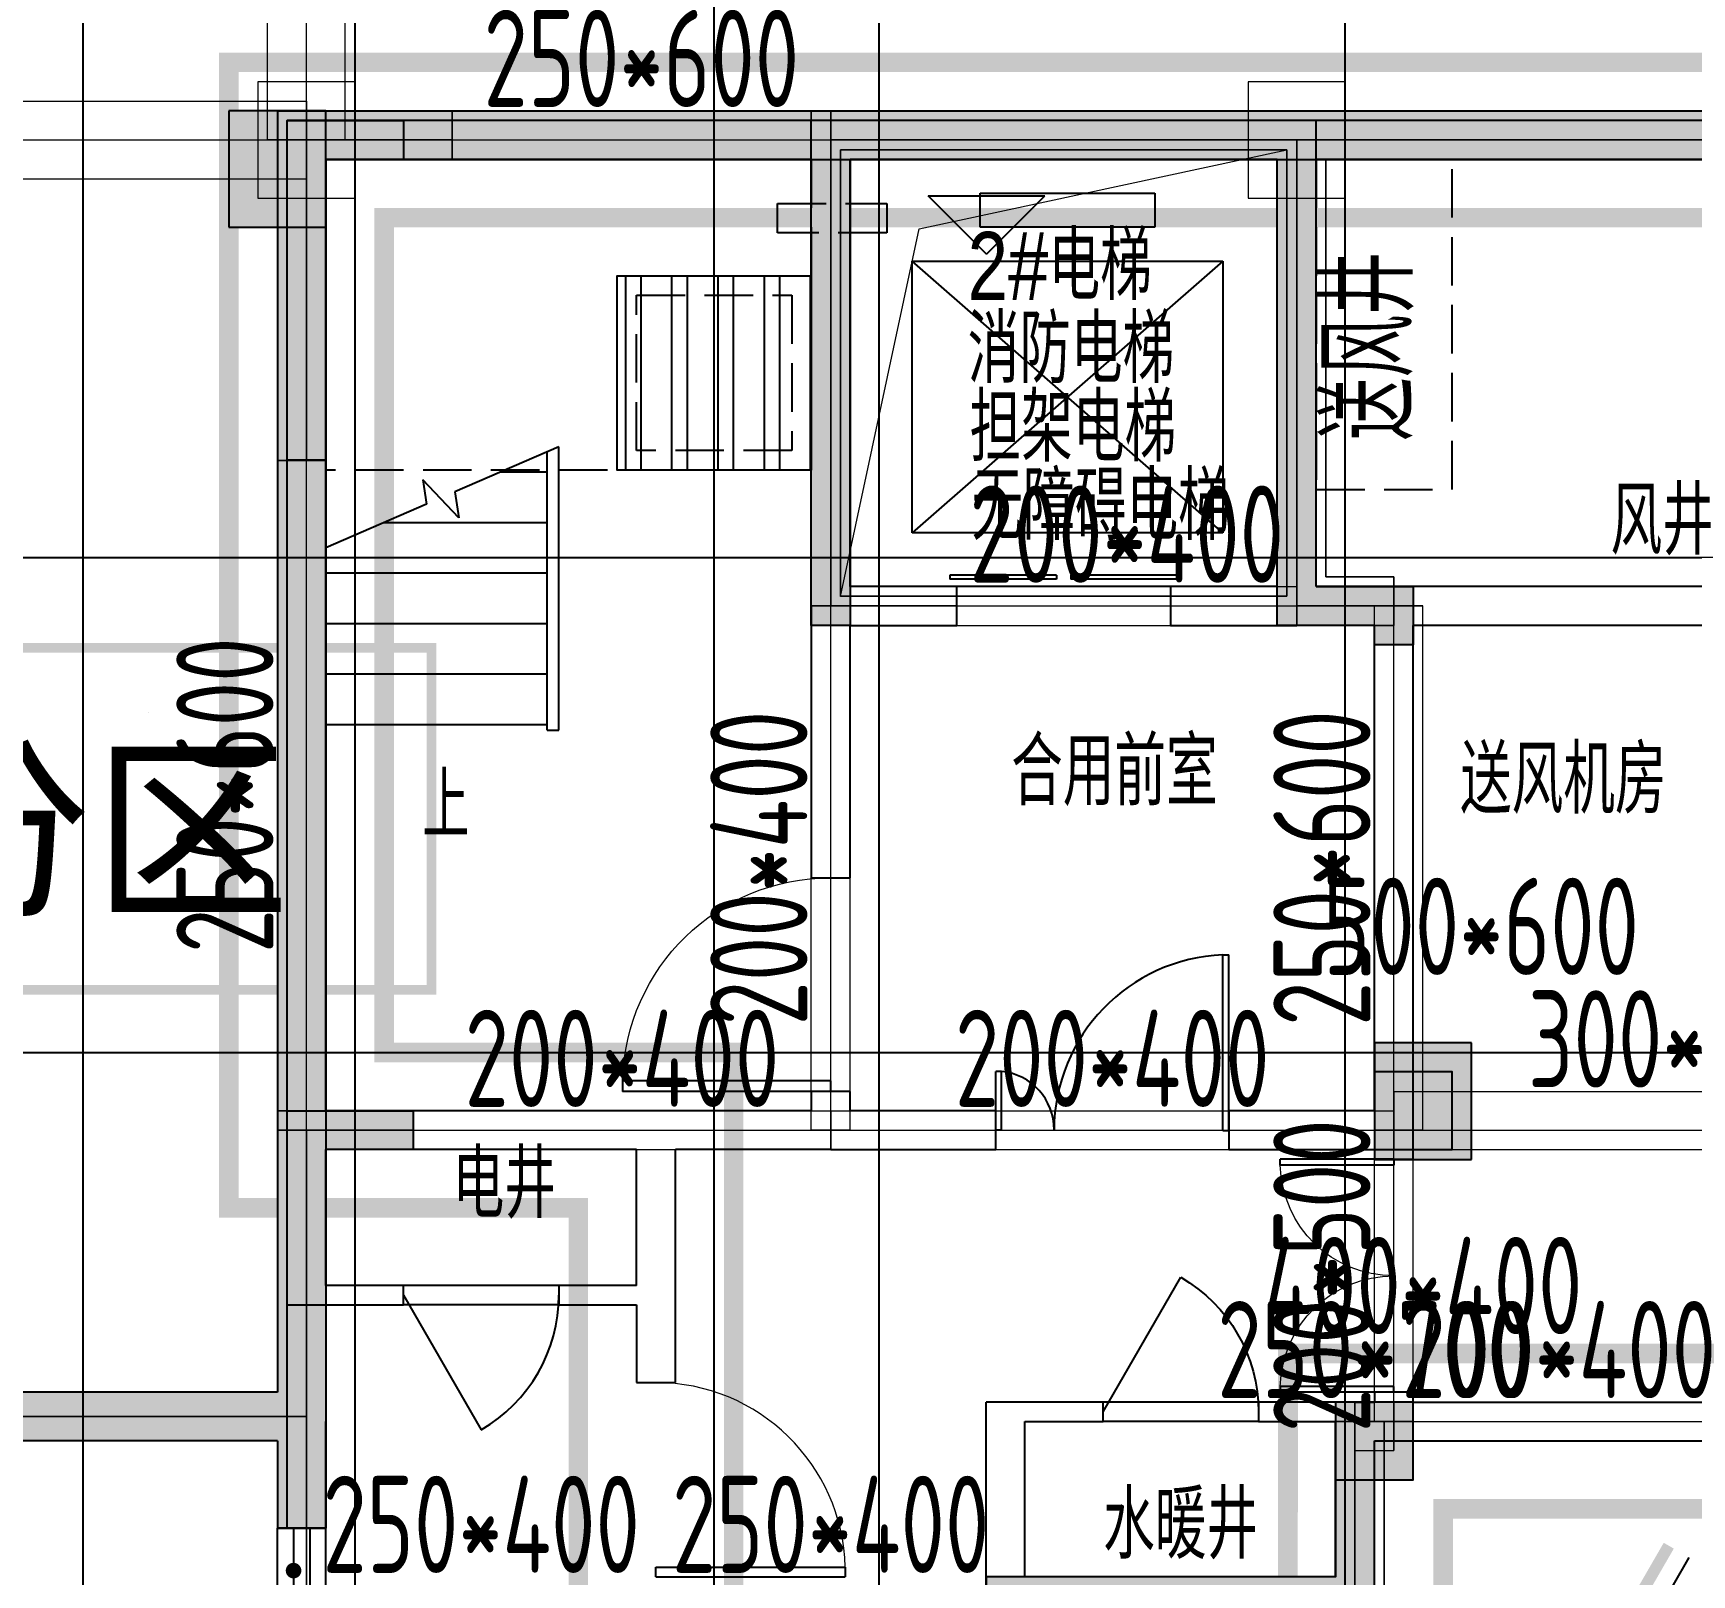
# Model space of a CAD drawing. Extents: x 369444 to 684549, y -549309 to 575337.
# Drawn here: x 571067 to 579609, y 460017 to 467957 of the extents above; entities that cross this region are included whole.
import ezdxf

# ---------------------------------------------------------------- set-up
doc = ezdxf.new("R2010")
doc.units = 0
doc.header["$LTSCALE"] = 1000
doc.header["$MEASUREMENT"] = 0
doc.linetypes.add('__DASH', pattern=[0.35, 0.25, -0.1])
doc.linetypes.add('DASH', pattern=[0.35, 0.25, -0.1])
for name, color, linetype, lineweight, true_color in [('-1-0-1', 7, 'Continuous', 0, 0xc0c0c0), ('-1-1-2', 7, 'Continuous', 0, 0xc0c0c0), ('-2-0-1', 1, 'Continuous', 0, 0xff0000), ('-2-1-2', 9, 'Continuous', 0, 0x808080), ('1-6-1', 7, 'Continuous', 0, 0x55ff55), ('1-6-2', 7, 'Continuous', 0, 0x55ff55), ('11-6-1', 2, 'Continuous', 0, 0xffff00), ('11-6-2', 2, 'Continuous', 0, 0xffff00), ('11-6-5', 2, 'Continuous', 0, 0xffff00), ('12-6-1', 4, 'Continuous', 0, 0x00ffff), ('12-6-2', 4, 'Continuous', 0, 0x00ffff), ('12-6-5', 4, 'Continuous', 0, 0x00ffff), ('22-0-1', 7, 'Continuous', 0, 0x969696), ('22-0-2', 7, 'Continuous', 0, 0x969696)]:
    doc.layers.add(name, color=color, linetype=linetype, lineweight=lineweight, true_color=true_color)
for name, color, linetype in [('A-WALL-HATCH', 8, 'Continuous'), ('COLUMN', 9, 'Continuous'), ('DIM_ELEV', 3, 'Continuous'), ('DIM_IDEN', 3, 'Continuous'), ('DIM_LEAD', 3, 'Continuous'), ('DIM_SYMB', 3, 'Continuous'), ('DOTE', 1, 'Continuous'), ('EVTR', 2, 'Continuous'), ('K-1看线', 123, 'Continuous'), ('PUB_HATCH', 8, 'Continuous'), ('S-索引', 123, 'Continuous'), ('STAIR', 2, 'Continuous'), ('SURFACE', 6, 'Continuous'), ('WALL', 9, 'Continuous'), ('WINDOW', 4, 'Continuous'), ('房间名称', 72, 'Continuous'), ('洞口上空图层', 211, 'Continuous'), ('砼墙', 151, 'Continuous'), ('防火分区线', 7, 'Continuous'), ('集水坑图层', 125, 'Continuous')]:
    doc.layers.add(name, color=color, linetype=linetype)
doc.styles.add('-黑体', font='simhei.ttf')
doc.styles.add('_TCH_DIM', font='SIMPLEX', dxfattribs={"bigfont": 'GBCBIG'})
doc.styles.add('HNSJY', font='hnsjy-07.shx', dxfattribs={"width": 0.8, "bigfont": 'hnsjy-hz.shx'})
doc.styles.add('yjkcad', font='yjkeng.shx', dxfattribs={"width": 0.7, "height": 250, "bigfont": 'yjkchn.shx'})

# ---------------------------------------------------------------- blocks, each defined once
blk = doc.blocks.new('A$C6AC34DE4')
at = {"layer": '集水坑图层', "linetype": '__DASH'}
for points in [[(0, -1600), (2500, -1600), (2500, 0), (0, 0)], [(100, -1500), (900, -1500), (900, -700), (100, -700)]]:
    blk.add_lwpolyline(points, close=True, dxfattribs=at)
at = {"layer": '集水坑图层'}
blk.add_lwpolyline([(0, -1600), (1000, -1600), (1000, -600), (0, -600)], close=True, dxfattribs=at)
blk = doc.blocks.new('$DorLib2D$00000225')
at = {"color": 0}
for p, q in [((0.475, -0.0014), (0.475, 0.7521)), ((0.475, 0.7521), (0.5, 0.7521)), ((0.5, -0.0014), (0.5, 0.7521)), ((-0.5, 0), (-0.5, 0.252)), ((-0.475, 0.252), (-0.5, 0.252)), ((-0.475, 0), (-0.475, 0.252)), ((-0.475, 0), (-0.5, 0)), ((0.475, -0.0014), (0.5, -0.0014))]:
    blk.add_line(p, q, dxfattribs=at)
for centre, radius, start, end in [((0.5046, -0.0019), 0.7546, 92.24927, 179.72377), ((-0.5008, 0.0026), 0.2508, 359.78987, 84.09744)]:
    blk.add_arc(centre, radius, start, end, dxfattribs=at)
blk = doc.blocks.new('$DORLIB2D$00000127')
at = {"color": 0}
for points in [[(-0.5333, 0.7949), (-0.5333, 0.6904)], [(-0.0333, 0.7949), (-0.5333, 0.7949)], [(-0.0333, 0.7949), (-0.0333, 0.6904)], [(0.5333, 0.7949), (0.0333, 0.7949)], [(0.0333, 0.7949), (0.0333, 0.6904)], [(0.5333, 0.7949), (0.5333, 0.6904)], [(-0.0333, 0.6904), (-0.5333, 0.6904)], [(0.5333, 0.6904), (0.0333, 0.6904)], [(0.5, 0.5), (-0.5, 0.5)]]:
    blk.add_lwpolyline(points, dxfattribs=at)
blk = doc.blocks.new('$DorLib2D$00000001')
for p, q in [((0.45, 0.975), (0.5, 0.975)), ((0.45, 0), (0.45, 0.975)), ((0.5, 0), (0.5, 0.975)), ((0.5, 0), (0.45, 0))]:
    blk.add_line(p, q)
at = {"lineweight": 13}
blk.add_arc((0.475, 0), 0.975, 91.46928, 180, dxfattribs=at)
blk = doc.blocks.new('$DORLIB2D$00000228')
at = {"color": 0, "lineweight": -2}
blk.add_line((0.5, 0), (0, 0.866), dxfattribs=at)
blk.add_arc((0.5, 0), 1, 120, 180, dxfattribs=at)
blk = doc.blocks.new('$DorLib2D$00000002')
for p, q in [((-0.5, 0), (-0.5, 0.4875)), ((-0.475, 0.4875), (-0.5, 0.4875)), ((-0.475, 0), (-0.475, 0.4875)), ((0.475, 0), (0.475, 0.4875)), ((0.475, 0.4875), (0.5, 0.4875)), ((0.5, 0), (0.5, 0.4875)), ((-0.5, 0), (-0.475, 0)), ((0.5, 0), (0.475, 0))]:
    blk.add_line(p, q)
at = {"lineweight": 13}
for centre, start, end in [((-0.4875, 0), 0, 88.53072), ((0.4875, 0), 91.46928, 180)]:
    blk.add_arc(centre, 0.4875, start, end, dxfattribs=at)
blk = doc.blocks.new('$TCHSYS$WIN2D')
for p, q in [((-0.5, 0.5), (0.5, 0.5)), ((-0.5, 0.5), (-0.5, -0.5)), ((0.5, 0.5), (0.5, -0.5)), ((0.5, 0.167), (-0.5, 0.167)), ((0.5, -0.167), (-0.5, -0.167)), ((-0.5, -0.5), (0.5, -0.5))]:
    blk.add_line(p, q)
blk = doc.blocks.new('$DorLib2D$00000191')
at = {"layer": 'WINDOW', "color": 0}
blk.add_line((-0.5, 0.15), (0.366, 0.65), dxfattribs=at)
at = {"layer": 'WINDOW', "color": 0, "const_width": 0.05}
blk.add_lwpolyline([(-0.55, 0.2366), (0.316, 0.7366)], dxfattribs=at)

msp = doc.modelspace()

# ---------------------------------------------------------------- hatches: boundary and pattern name
at = {"layer": 'A-WALL-HATCH'}
for points in [[(572074.6, 466957), (572574.6, 466957), (572574.6, 467557), (572074.6, 467557)], [(577974.7, 462156.5), (578474.7, 462156.5), (578474.7, 462756.5), (577974.7, 462756.5)], [(577774.7, 460506.5), (578174.7, 460506.5), (578174.7, 460906.5), (577774.7, 460906.5)]]:
    msp.add_hatch(color=256, dxfattribs=at).paths.add_polyline_path(points)
at = {"layer": 'PUB_HATCH'}
for points in [[(572324.6, 467557), (572574.6, 467307), (580724.6, 467307), (580824.6, 467427), (580724.6, 467557)], [(572574.6, 467307), (572324.6, 467557), (572324.6, 460957), (572407.9, 460823.6), (572574.6, 460807)], [(566624.6, 460957), (566624.6, 460707), (572324.6, 460707), (572407.9, 460823.6), (572324.6, 460957)], [(572324.6, 460707), (572324.6, 460257.1), (572574.6, 460257.1), (572574.6, 460807), (572407.9, 460823.6)]]:
    msp.add_hatch(color=256, dxfattribs=at).paths.add_polyline_path(points)
at = {"layer": 'SURFACE'}
h = msp.add_hatch(color=8, dxfattribs=at)
h.dxf.hatch_style = 1
h.paths.add_polyline_path([(572974.5, 467507), (572974.5, 467307), (572574.5, 467307), (572574.5, 465757), (572374.5, 465757), (572374.5, 467507)])
h = msp.add_hatch(color=8, dxfattribs=at)
h.dxf.hatch_style = 1
h.paths.add_polyline_path([(577674.5, 465107), (578174.5, 465107), (578174.5, 464907), (578174.5, 464807), (577974.5, 464807), (577974.5, 464907), (577474.5, 464907), (577474.5, 467307), (575274.5, 467307), (575274.5, 464907), (575074.5, 464907), (575074.5, 467507), (577674.5, 467507)])
h = msp.add_hatch(color=8, dxfattribs=at)
h.dxf.hatch_style = 1
h.paths.add_polyline_path([(578374.5, 462207), (578374.5, 462607), (577974.5, 462607), (577974.5, 462207)])
h = msp.add_hatch(color=8, dxfattribs=at)
h.dxf.hatch_style = 1
h.paths.add_polyline_path([(572574.5, 462207), (573024.5, 462207), (573024.5, 462407), (572374.5, 462407), (572374.5, 460257.1), (572574.5, 460257.1)])
h = msp.add_hatch(color=8, dxfattribs=at)
h.dxf.hatch_style = 1
h.paths.add_polyline_path([(575974.5, 460007), (575974.5, 459807), (577974.5, 459807), (577974.5, 460507), (578174.5, 460507), (578174.5, 460907), (577774.5, 460907), (577774.5, 460507), (577774.5, 460007)])
at = {"layer": '集水坑图层'}
h = msp.add_hatch(dxfattribs=at)
h.set_pattern_fill('ANSI32', color=256, scale=50, angle=45, style=0)
h.set_pattern_definition([(270, (255269.07, 357154.42), (-238.125, -6e-14), []), (270, (255348.44, 357075.04), (-238.125, -6e-14), [])])
h.paths.add_polyline_path([(575074.5, 465707), (575074.5, 466207), (575074.5, 466707), (574074.5, 466707), (574074.5, 465707)])

# ---------------------------------------------------------------- linework, layer by layer
at = {"layer": '-1-0-1', "color": 0}
for p in [(572474.3, 467406.9, -3600), (573224.3, 467406.9, -3600), (575174.3, 467406.9, -3600), (577574.3, 467406.9, -3600), (572474.3, 465756.9, -3600), (575174.3, 465006.9, -3600), (575824.3, 465006.9, -3600), (577574.3, 465006.9, -3600), (578074.3, 465006.9, -3600), (572474.3, 462306.9, -3600), (573024.3, 462306.9, -3600), (575174.3, 462306.9, -3600), (578074.3, 462306.9, -3600), (572474.3, 460832.2, -3600), (577874.3, 460806.9, -3600), (578074.3, 460806.9, -3600), (572474.3, 460306.9, -3600)]:
    msp.add_point(p, dxfattribs=at)
at = {"layer": '-1-1-2', "color": 0}
for p, q in [((572474.3, 467406.9, -3600), (572474.3, 467406.9)), ((573224.3, 467406.9, -3600), (573224.3, 467406.9)), ((575174.3, 467406.9, -3600), (575174.3, 467406.9)), ((577574.3, 467406.9, -3600), (577574.3, 467406.9)), ((572474.3, 465756.9, -3600), (572474.3, 465756.9)), ((575174.3, 465006.9, -3600), (575174.3, 465006.9)), ((575824.3, 465006.9, -3600), (575824.3, 465006.9)), ((577574.3, 465006.9, -3600), (577574.3, 465006.9)), ((578074.3, 465006.9, -3600), (578074.3, 465006.9)), ((572474.3, 462306.9, -3600), (572474.3, 462306.9)), ((573024.3, 462306.9, -3600), (573024.3, 462306.9)), ((575174.3, 462306.9, -3600), (575174.3, 462306.9)), ((578074.3, 462306.9, -3600), (578074.3, 462306.9)), ((572474.3, 460832.2, -3600), (572474.3, 460832.2)), ((577874.3, 460806.9, -3600), (577874.3, 460806.9)), ((578074.3, 460806.9, -3600), (578074.3, 460806.9)), ((572474.3, 460306.9, -3600), (572474.3, 460306.9))]:
    msp.add_line(p, q, dxfattribs=at)
at = {"layer": '-2-0-1', "color": 0}
for p, q in [((572474.3, 467406.9, -3600), (572474.3, 470507.1, -3600)), ((563699.3, 467406.9, -3600), (572474.3, 467406.9, -3600)), ((572474.3, 465756.9, -3600), (572474.3, 467406.9, -3600)), ((572474.3, 467406.9, -3600), (573224.3, 467406.9, -3600)), ((573224.3, 467406.9, -3600), (575174.3, 467406.9, -3600)), ((575174.3, 465006.9, -3600), (575174.3, 467406.9, -3600)), ((575174.3, 467406.9, -3600), (577574.3, 467406.9, -3600)), ((577574.3, 467406.9, -3600), (581074.3, 467406.9, -3600)), ((577574.3, 465006.9, -3600), (577574.3, 467406.9, -3600)), ((572474.3, 462306.9, -3600), (572474.3, 465756.9, -3600)), ((575174.3, 465006.9, -3600), (575824.3, 465006.9, -3600)), ((575174.3, 462306.9, -3600), (575174.3, 465006.9, -3600)), ((575824.3, 465006.9, -3600), (577574.3, 465006.9, -3600)), ((577574.3, 465006.9, -3600), (578074.3, 465006.9, -3600)), ((578074.3, 462306.9, -3600), (578074.3, 465006.9, -3600)), ((572474.3, 460832.2, -3600), (572474.3, 462306.9, -3600)), ((572474.3, 462306.9, -3600), (573024.3, 462306.9, -3600)), ((573024.3, 462306.9, -3600), (575174.3, 462306.9, -3600)), ((575174.3, 462306.9, -3600), (578074.3, 462306.9, -3600)), ((578074.3, 460806.9, -3600), (578074.3, 462306.9, -3600)), ((578074.3, 462306.9, -3600), (581074.3, 462306.9, -3600)), ((566274.3, 460832.2, -3600), (572474.3, 460832.2, -3600)), ((572474.3, 460306.9, -3600), (572474.3, 460832.2, -3600)), ((577874.3, 460806.9, -3600), (578074.3, 460806.9, -3600)), ((577874.3, 459906.9, -3600), (577874.3, 460806.9, -3600)), ((578074.3, 460806.9, -3600), (579774.2, 460806.9, -3600)), ((572474.3, 459906.9, -3600), (572474.3, 460306.9, -3600))]:
    msp.add_line(p, q, dxfattribs=at)
at = {"layer": '-2-1-2', "color": 0}
for p, q in [((572474.3, 467406.9), (572474.3, 470507.1)), ((563699.3, 467406.9), (572474.3, 467406.9)), ((572474.3, 465756.9), (572474.3, 467406.9)), ((572474.3, 467406.9), (573224.3, 467406.9)), ((573224.3, 467406.9), (575174.3, 467406.9)), ((575174.3, 465006.9), (575174.3, 467406.9)), ((575174.3, 467406.9), (577574.3, 467406.9)), ((577574.3, 467406.9), (581074.3, 467406.9)), ((577574.3, 465006.9), (577574.3, 467406.9)), ((572474.3, 462306.9), (572474.3, 465756.9)), ((575174.3, 465006.9), (575824.3, 465006.9)), ((575174.3, 462306.9), (575174.3, 465006.9)), ((575824.3, 465006.9), (577574.3, 465006.9)), ((577574.3, 465006.9), (578074.3, 465006.9)), ((578074.3, 462306.9), (578074.3, 465006.9)), ((572474.3, 460832.2), (572474.3, 462306.9)), ((572474.3, 462306.9), (573024.3, 462306.9)), ((573024.3, 462306.9), (575174.3, 462306.9)), ((575174.3, 462306.9), (578074.3, 462306.9)), ((578074.3, 460806.9), (578074.3, 462306.9)), ((578074.3, 462306.9), (581074.3, 462306.9)), ((566274.3, 460832.2), (572474.3, 460832.2)), ((572474.3, 460306.9), (572474.3, 460832.2)), ((577874.3, 460806.9), (578074.3, 460806.9)), ((577874.3, 459906.9), (577874.3, 460806.9)), ((578074.3, 460806.9), (579774.2, 460806.9)), ((572474.3, 459906.9), (572474.3, 460306.9))]:
    msp.add_line(p, q, dxfattribs=at)
at = {"layer": '1-6-1', "color": 0}
for p, q in [((572324.3, 467556.9, -3600), (572324.3, 465756.9, -3600)), ((572324.3, 467556.9), (572324.3, 467556.9, -3600)), ((572324.3, 465756.9), (572324.3, 467556.9)), ((572324.3, 467556.9, -3600), (572324.3, 467556.9)), ((573224.3, 467556.9, -3600), (572324.3, 467556.9, -3600)), ((572324.3, 467556.9), (573224.3, 467556.9)), ((573224.3, 467556.9), (573224.3, 467556.9, -3600)), ((573224.3, 467556.9, -3600), (573224.3, 467556.9)), ((573224.3, 467306.9, -3600), (573224.3, 467556.9, -3600)), ((573224.3, 467556.9), (573224.3, 467306.9)), ((575074.3, 467556.9, -3600), (575074.3, 464906.9, -3600)), ((575074.3, 467556.9), (575074.3, 467556.9, -3600)), ((575074.3, 464906.9), (575074.3, 467556.9)), ((575074.3, 467556.9, -3600), (575074.3, 467556.9)), ((577574.3, 467556.9, -3600), (575074.3, 467556.9, -3600)), ((575074.3, 467556.9), (577574.3, 467556.9)), ((577574.3, 467556.9, -3600), (577574.3, 467556.9)), ((581224.3, 467556.9, -3600), (577574.3, 467556.9, -3600)), ((577574.3, 467556.9), (581224.3, 467556.9)), ((577574.3, 467556.9), (577574.3, 467556.9, -3600)), ((572574.3, 467306.9), (572574.3, 465756.9)), ((572574.3, 467306.9, -3600), (572574.3, 467306.9)), ((572574.3, 465756.9, -3600), (572574.3, 467306.9, -3600)), ((572574.3, 467306.9), (572574.3, 467306.9, -3600)), ((573224.3, 467306.9), (572574.3, 467306.9)), ((572574.3, 467306.9, -3600), (573224.3, 467306.9, -3600)), ((573224.3, 467306.9, -3600), (573224.3, 467306.9)), ((573224.3, 467306.9), (573224.3, 467306.9, -3600)), ((575274.3, 467306.9), (575274.3, 465106.9)), ((575274.3, 467306.9, -3600), (575274.3, 467306.9)), ((575274.3, 465106.9, -3600), (575274.3, 467306.9, -3600)), ((575274.3, 467306.9), (575274.3, 467306.9, -3600)), ((577474.3, 467306.9), (575274.3, 467306.9)), ((575274.3, 467306.9, -3600), (577474.3, 467306.9, -3600)), ((577474.3, 467306.9, -3600), (577474.3, 464906.9, -3600)), ((577474.3, 467306.9), (577474.3, 467306.9, -3600)), ((577474.3, 464906.9), (577474.3, 467306.9)), ((577474.3, 467306.9, -3600), (577474.3, 467306.9)), ((577724.3, 467306.9), (577724.3, 467306.9, -3600)), ((580724.3, 467306.9), (577724.3, 467306.9)), ((577724.3, 467306.9, -3600), (580724.3, 467306.9, -3600)), ((577724.3, 467306.9), (577724.3, 465156.9)), ((577724.3, 467306.9, -3600), (577724.3, 467306.9)), ((577724.3, 465156.9, -3600), (577724.3, 467306.9, -3600)), ((572324.3, 465756.9, -3600), (572324.3, 465756.9)), ((572324.3, 465756.9, -3600), (572574.3, 465756.9, -3600)), ((572324.3, 465756.9), (572324.3, 465756.9, -3600)), ((572574.3, 465756.9), (572324.3, 465756.9)), ((572574.3, 465756.9), (572574.3, 465756.9, -3600)), ((572574.3, 465756.9, -3600), (572574.3, 465756.9)), ((577724.3, 465156.9), (577724.3, 465156.9, -3600)), ((577724.3, 465156.9, -3600), (577724.3, 465156.9)), ((578074.3, 465156.9, -3600), (577724.3, 465156.9, -3600)), ((577724.3, 465156.9), (578074.3, 465156.9)), ((578074.3, 465156.9), (578074.3, 465156.9, -3600)), ((578074.3, 465156.9, -3600), (578074.3, 465156.9)), ((578074.3, 464906.9, -3600), (578074.3, 465156.9, -3600)), ((578074.3, 465156.9), (578074.3, 464906.9)), ((575274.3, 465106.9, -3600), (575274.3, 465106.9)), ((575824.3, 465106.9, -3600), (575274.3, 465106.9, -3600)), ((575274.3, 465106.9), (575824.3, 465106.9)), ((575274.3, 465106.9), (575274.3, 465106.9, -3600)), ((575824.3, 465106.9), (575824.3, 465106.9, -3600)), ((575824.3, 465106.9, -3600), (575824.3, 465106.9)), ((575824.3, 464906.9, -3600), (575824.3, 465106.9, -3600)), ((575824.3, 465106.9), (575824.3, 464906.9)), ((575074.3, 464906.9), (575074.3, 464906.9, -3600)), ((575824.3, 464906.9), (575074.3, 464906.9)), ((575074.3, 464906.9, -3600), (575824.3, 464906.9, -3600)), ((575074.3, 464906.9, -3600), (575074.3, 464906.9)), ((575824.3, 464906.9, -3600), (575824.3, 464906.9)), ((575824.3, 464906.9), (575824.3, 464906.9, -3600)), ((577474.3, 464906.9, -3600), (577474.3, 464906.9)), ((577474.3, 464906.9), (577474.3, 464906.9, -3600)), ((578074.3, 464906.9), (577474.3, 464906.9)), ((577474.3, 464906.9, -3600), (578074.3, 464906.9, -3600)), ((578074.3, 464906.9, -3600), (578074.3, 464906.9)), ((578074.3, 464906.9), (578074.3, 464906.9, -3600)), ((572324.3, 462406.9, -3600), (572324.3, 460957.2, -3600)), ((572324.3, 462406.9), (572324.3, 462406.9, -3600)), ((572324.3, 460957.2), (572324.3, 462406.9)), ((572324.3, 462406.9, -3600), (572324.3, 462406.9)), ((573024.3, 462406.9, -3600), (572324.3, 462406.9, -3600)), ((572324.3, 462406.9), (573024.3, 462406.9)), ((573024.3, 462406.9), (573024.3, 462406.9, -3600)), ((573024.3, 462406.9, -3600), (573024.3, 462406.9)), ((573024.3, 462206.9, -3600), (573024.3, 462406.9, -3600)), ((573024.3, 462406.9), (573024.3, 462206.9)), ((572574.3, 462206.9), (572574.3, 460832.2)), ((572574.3, 462206.9, -3600), (572574.3, 462206.9)), ((572574.3, 460832.2, -3600), (572574.3, 462206.9, -3600)), ((572574.3, 462206.9), (572574.3, 462206.9, -3600)), ((573024.3, 462206.9), (572574.3, 462206.9)), ((572574.3, 462206.9, -3600), (573024.3, 462206.9, -3600)), ((573024.3, 462206.9, -3600), (573024.3, 462206.9)), ((573024.3, 462206.9), (573024.3, 462206.9, -3600)), ((572324.3, 460957.2, -3600), (566274.3, 460957.2, -3600)), ((566274.3, 460957.2), (572324.3, 460957.2)), ((572324.3, 460957.2), (572324.3, 460957.2, -3600)), ((572324.3, 460957.2, -3600), (572324.3, 460957.2)), ((572574.3, 460832.2), (572574.3, 460832.2, -3600)), ((572574.3, 460832.2), (572574.3, 460306.9)), ((572574.3, 460832.2, -3600), (572574.3, 460832.2)), ((572574.3, 460306.9, -3600), (572574.3, 460832.2, -3600)), ((577774.3, 460806.9, -3600), (577774.3, 460006.9, -3600)), ((577774.3, 460806.9), (577774.3, 460806.9, -3600)), ((577774.3, 460006.9), (577774.3, 460806.9)), ((577774.3, 460806.9, -3600), (577774.3, 460806.9)), ((578024.3, 460806.9, -3600), (577774.3, 460806.9, -3600)), ((577774.3, 460806.9), (578024.3, 460806.9)), ((578024.3, 460806.9), (578024.3, 459756.9)), ((578024.3, 460806.9, -3600), (578024.3, 460806.9)), ((578024.3, 459756.9, -3600), (578024.3, 460806.9, -3600)), ((578024.3, 460806.9), (578024.3, 460806.9, -3600)), ((572324.3, 460707.2), (566524.3, 460707.2)), ((566524.3, 460707.2, -3600), (572324.3, 460707.2, -3600)), ((572324.3, 460707.2, -3600), (572324.3, 460707.2)), ((572324.3, 460707.2, -3600), (572324.3, 460306.9, -3600)), ((572324.3, 460707.2), (572324.3, 460707.2, -3600)), ((572324.3, 460306.9), (572324.3, 460707.2)), ((572324.3, 460306.9, -3600), (572324.3, 460306.9)), ((572324.3, 460306.9, -3600), (572324.3, 459906.9, -3600)), ((572324.3, 460306.9), (572324.3, 460306.9, -3600)), ((572324.3, 459906.9), (572324.3, 460306.9)), ((572574.3, 460306.9), (572574.3, 460306.9, -3600)), ((572574.3, 460306.9), (572574.3, 459906.9)), ((572574.3, 460306.9, -3600), (572574.3, 460306.9)), ((572574.3, 459906.9, -3600), (572574.3, 460306.9, -3600))]:
    msp.add_line(p, q, dxfattribs=at)
at = {"layer": '1-6-2', "color": 0}
for p, q in [((572474.3, 467406.9), (572474.3, 465756.9)), ((572474.3, 467406.9, -3600), (572474.3, 467406.9)), ((572474.3, 465756.9, -3600), (572474.3, 467406.9, -3600)), ((572474.3, 467406.9), (572474.3, 467406.9, -3600)), ((573224.3, 467406.9), (572474.3, 467406.9)), ((572474.3, 467406.9, -3600), (573224.3, 467406.9, -3600)), ((573224.3, 467406.9, -3600), (573224.3, 467406.9)), ((575174.3, 467406.9), (575174.3, 465006.9)), ((575174.3, 467406.9, -3600), (575174.3, 467406.9)), ((575174.3, 465006.9, -3600), (575174.3, 467406.9, -3600)), ((575174.3, 467406.9), (575174.3, 467406.9, -3600)), ((577574.3, 467406.9), (575174.3, 467406.9)), ((575174.3, 467406.9, -3600), (577574.3, 467406.9, -3600)), ((577574.3, 467406.9), (577574.3, 467406.9, -3600)), ((581074.3, 467406.9), (577574.3, 467406.9)), ((577574.3, 467406.9, -3600), (581074.3, 467406.9, -3600)), ((577574.3, 467406.9), (577574.3, 465006.9)), ((577574.3, 467406.9, -3600), (577574.3, 467406.9)), ((577574.3, 465006.9, -3600), (577574.3, 467406.9, -3600)), ((577574.3, 467406.9, -3600), (577574.3, 467406.9)), ((572474.3, 465756.9), (572474.3, 465756.9, -3600)), ((575174.3, 465006.9), (575174.3, 465006.9, -3600)), ((575824.3, 465006.9), (575174.3, 465006.9)), ((575174.3, 465006.9, -3600), (575824.3, 465006.9, -3600)), ((575174.3, 465006.9), (575174.3, 465006.9, -3600)), ((575824.3, 465006.9, -3600), (575824.3, 465006.9)), ((577574.3, 465006.9), (577574.3, 465006.9, -3600)), ((577574.3, 465006.9), (577574.3, 465006.9, -3600)), ((578074.3, 465006.9), (577574.3, 465006.9)), ((577574.3, 465006.9, -3600), (578074.3, 465006.9, -3600)), ((578074.3, 465006.9, -3600), (578074.3, 465006.9)), ((572474.3, 462306.9), (572474.3, 460832.2)), ((572474.3, 462306.9, -3600), (572474.3, 462306.9)), ((572474.3, 460832.2, -3600), (572474.3, 462306.9, -3600)), ((572474.3, 462306.9), (572474.3, 462306.9, -3600)), ((573024.3, 462306.9), (572474.3, 462306.9)), ((572474.3, 462306.9, -3600), (573024.3, 462306.9, -3600)), ((573024.3, 462306.9, -3600), (573024.3, 462306.9)), ((572474.3, 460832.2), (566274.3, 460832.2)), ((566274.3, 460832.2, -3600), (572474.3, 460832.2, -3600)), ((572474.3, 460832.2, -3600), (572474.3, 460832.2)), ((572474.3, 460832.2), (572474.3, 460832.2, -3600)), ((572474.3, 460832.2), (572474.3, 460306.9)), ((572474.3, 460832.2, -3600), (572474.3, 460832.2)), ((572474.3, 460306.9, -3600), (572474.3, 460832.2, -3600)), ((577874.3, 460806.9), (577874.3, 459906.9)), ((577874.3, 460806.9, -3600), (577874.3, 460806.9)), ((577874.3, 459906.9, -3600), (577874.3, 460806.9, -3600)), ((572474.3, 460306.9), (572474.3, 460306.9, -3600)), ((572474.3, 460306.9), (572474.3, 459906.9)), ((572474.3, 460306.9, -3600), (572474.3, 460306.9)), ((572474.3, 459906.9, -3600), (572474.3, 460306.9, -3600))]:
    msp.add_line(p, q, dxfattribs=at)
at = {"layer": '11-6-1', "color": 0}
for p, q in [((572224.3, 467706.9), (572224.3, 467106.9)), ((572724.3, 467706.9), (572224.3, 467706.9)), ((572224.3, 467706.9, -3600), (572224.3, 467106.9, -3600)), ((572724.3, 467706.9, -3600), (572224.3, 467706.9, -3600)), ((572224.3, 467706.9, -3600), (572224.3, 467706.9)), ((572724.3, 467106.9), (572724.3, 467706.9)), ((572724.3, 467106.9, -3600), (572724.3, 467706.9, -3600)), ((572724.3, 467706.9, -3600), (572724.3, 467706.9)), ((577324.3, 467706.9), (577324.3, 467106.9)), ((577824.3, 467706.9), (577324.3, 467706.9)), ((577324.3, 467706.9, -3600), (577324.3, 467106.9, -3600)), ((577824.3, 467706.9, -3600), (577324.3, 467706.9, -3600)), ((577324.3, 467706.9, -3600), (577324.3, 467706.9)), ((577824.3, 467106.9), (577824.3, 467706.9)), ((577824.3, 467106.9, -3600), (577824.3, 467706.9, -3600)), ((577824.3, 467706.9, -3600), (577824.3, 467706.9)), ((572224.3, 467106.9), (572724.3, 467106.9)), ((572224.3, 467106.9, -3600), (572724.3, 467106.9, -3600)), ((572224.3, 467106.9, -3600), (572224.3, 467106.9)), ((572724.3, 467106.9, -3600), (572724.3, 467106.9)), ((577324.3, 467106.9), (577824.3, 467106.9)), ((577324.3, 467106.9, -3600), (577824.3, 467106.9, -3600)), ((577324.3, 467106.9, -3600), (577324.3, 467106.9)), ((577824.3, 467106.9, -3600), (577824.3, 467106.9)), ((577974.3, 462756.9), (577974.3, 462156.9)), ((578474.3, 462756.9), (577974.3, 462756.9)), ((577974.3, 462756.9, -3600), (577974.3, 462156.9, -3600)), ((578474.3, 462756.9, -3600), (577974.3, 462756.9, -3600)), ((577974.3, 462756.9, -3600), (577974.3, 462756.9)), ((578474.3, 462156.9), (578474.3, 462756.9)), ((578474.3, 462156.9, -3600), (578474.3, 462756.9, -3600)), ((578474.3, 462756.9, -3600), (578474.3, 462756.9)), ((577974.3, 462156.9), (578474.3, 462156.9)), ((577974.3, 462156.9, -3600), (578474.3, 462156.9, -3600)), ((577974.3, 462156.9, -3600), (577974.3, 462156.9)), ((578474.3, 462156.9, -3600), (578474.3, 462156.9)), ((577774.3, 460906.9), (577774.3, 460506.9)), ((578174.3, 460906.9), (577774.3, 460906.9)), ((577774.3, 460906.9, -3600), (577774.3, 460506.9, -3600)), ((578174.3, 460906.9, -3600), (577774.3, 460906.9, -3600)), ((577774.3, 460906.9, -3600), (577774.3, 460906.9)), ((578174.3, 460506.9), (578174.3, 460906.9)), ((578174.3, 460506.9, -3600), (578174.3, 460906.9, -3600)), ((578174.3, 460906.9, -3600), (578174.3, 460906.9)), ((577774.3, 460506.9), (578174.3, 460506.9)), ((577774.3, 460506.9, -3600), (578174.3, 460506.9, -3600)), ((577774.3, 460506.9, -3600), (577774.3, 460506.9)), ((578174.3, 460506.9, -3600), (578174.3, 460506.9))]:
    msp.add_line(p, q, dxfattribs=at)
at = {"layer": '11-6-2', "color": 0}
for p, q in [((572474.3, 467406.9, -3600), (572474.3, 467406.9)), ((577574.3, 467406.9, -3600), (577574.3, 467406.9)), ((578074.3, 462306.9, -3600), (578074.3, 462306.9)), ((578074.3, 460806.9, -3600), (578074.3, 460806.9))]:
    msp.add_line(p, q, dxfattribs=at)
at = {"layer": '12-6-1', "color": 0}
for p, q in [((572274.3, 467406.9), (572274.3, 470507.1)), ((572274.3, 467406.9, -600), (572274.3, 470507.1, -600)), ((572674.3, 467406.9), (572674.3, 470507.1)), ((572674.3, 467406.9, -600), (572674.3, 470507.1, -600)), ((563699.3, 467606.9), (572474.3, 467606.9)), ((563699.3, 467606.9, -800), (572474.3, 467606.9, -800)), ((572474.3, 467606.9), (572474.3, 467206.9)), ((572474.3, 467606.9, -800), (572474.3, 467606.9)), ((572474.3, 467206.9, -800), (572474.3, 467606.9, -800)), ((573224.3, 467556.9), (573224.3, 467306.9)), ((573224.3, 467556.9, -600), (573224.3, 467556.9)), ((573224.3, 467306.9, -600), (573224.3, 467556.9, -600)), ((573224.3, 467556.9), (575174.3, 467556.9)), ((573224.3, 467556.9, -600), (575174.3, 467556.9, -600)), ((575174.3, 467556.9), (575174.3, 467306.9)), ((575174.3, 467556.9, -600), (575174.3, 467556.9)), ((575174.3, 467306.9, -600), (575174.3, 467556.9, -600)), ((572274.3, 467406.9), (572674.3, 467406.9)), ((572274.3, 467406.9, -600), (572274.3, 467406.9)), ((572674.3, 467406.9, -600), (572274.3, 467406.9, -600)), ((572674.3, 467406.9), (572674.3, 467406.9, -600)), ((573224.3, 467306.9), (573224.3, 467306.9, -600)), ((573224.3, 467306.9), (575174.3, 467306.9)), ((573224.3, 467306.9, -600), (575174.3, 467306.9, -600)), ((575174.3, 467306.9), (575174.3, 467306.9, -600)), ((563699.3, 467206.9), (572474.3, 467206.9)), ((563699.3, 467206.9, -800), (572474.3, 467206.9, -800)), ((572474.3, 467206.9), (572474.3, 467206.9, -800)), ((572324.3, 465756.9), (572574.3, 465756.9)), ((572324.3, 465756.9, -600), (572324.3, 465756.9)), ((572574.3, 465756.9, -600), (572324.3, 465756.9, -600)), ((572324.3, 462306.9), (572324.3, 465756.9)), ((572324.3, 462306.9, -600), (572324.3, 465756.9, -600)), ((572574.3, 465756.9), (572574.3, 465756.9, -600)), ((572574.3, 462306.9), (572574.3, 465756.9)), ((572574.3, 462306.9, -600), (572574.3, 465756.9, -600)), ((575824.3, 465106.9), (575824.3, 464906.9)), ((575824.3, 465106.9, -400), (575824.3, 465106.9)), ((575824.3, 464906.9, -400), (575824.3, 465106.9, -400)), ((575824.3, 465106.9), (577574.3, 465106.9)), ((575824.3, 465106.9, -400), (577574.3, 465106.9, -400)), ((577574.3, 465106.9), (577574.3, 464906.9)), ((577574.3, 465106.9, -400), (577574.3, 465106.9)), ((577574.3, 464906.9, -400), (577574.3, 465106.9, -400)), ((575074.3, 465006.9), (575274.3, 465006.9)), ((575074.3, 465006.9, -400), (575074.3, 465006.9)), ((575274.3, 465006.9, -400), (575074.3, 465006.9, -400)), ((575074.3, 462306.9), (575074.3, 465006.9)), ((575074.3, 462306.9, -400), (575074.3, 465006.9, -400)), ((575274.3, 465006.9), (575274.3, 465006.9, -400)), ((575274.3, 462306.9), (575274.3, 465006.9)), ((575274.3, 462306.9, -400), (575274.3, 465006.9, -400)), ((577974.3, 465006.9), (578224.3, 465006.9)), ((577974.3, 465006.9, -600), (577974.3, 465006.9)), ((578224.3, 465006.9, -600), (577974.3, 465006.9, -600)), ((577974.3, 462306.9), (577974.3, 465006.9)), ((577974.3, 462306.9, -600), (577974.3, 465006.9, -600)), ((578224.3, 465006.9), (578224.3, 465006.9, -600)), ((578224.3, 462306.9), (578224.3, 465006.9)), ((578224.3, 462306.9, -600), (578224.3, 465006.9, -600)), ((575824.3, 464906.9), (575824.3, 464906.9, -400)), ((575824.3, 464906.9), (577574.3, 464906.9)), ((575824.3, 464906.9, -400), (577574.3, 464906.9, -400)), ((577574.3, 464906.9), (577574.3, 464906.9, -400)), ((578074.3, 462506.9), (578074.3, 462206.9)), ((578074.3, 462506.9, -600), (578074.3, 462506.9)), ((578074.3, 462206.9, -600), (578074.3, 462506.9, -600)), ((578074.3, 462506.9), (581074.3, 462506.9)), ((578074.3, 462506.9, -600), (581074.3, 462506.9, -600)), ((573024.3, 462406.9), (573024.3, 462206.9)), ((573024.3, 462406.9, -400), (573024.3, 462406.9)), ((573024.3, 462206.9, -400), (573024.3, 462406.9, -400)), ((573024.3, 462406.9), (575174.3, 462406.9)), ((573024.3, 462406.9, -400), (575174.3, 462406.9, -400)), ((575174.3, 462406.9), (575174.3, 462206.9)), ((575174.3, 462406.9, -400), (575174.3, 462406.9)), ((575174.3, 462206.9, -400), (575174.3, 462406.9, -400)), ((575174.3, 462406.9), (578074.3, 462406.9)), ((575174.3, 462406.9, -400), (578074.3, 462406.9, -400)), ((575174.3, 462406.9), (575174.3, 462206.9)), ((575174.3, 462406.9, -400), (575174.3, 462406.9)), ((575174.3, 462206.9, -400), (575174.3, 462406.9, -400)), ((578074.3, 462406.9), (578074.3, 462206.9)), ((578074.3, 462406.9, -400), (578074.3, 462406.9)), ((578074.3, 462206.9, -400), (578074.3, 462406.9, -400)), ((572324.3, 462306.9), (572574.3, 462306.9)), ((572324.3, 462306.9, -600), (572324.3, 462306.9)), ((572574.3, 462306.9, -600), (572324.3, 462306.9, -600)), ((572574.3, 462306.9), (572574.3, 462306.9, -600)), ((575074.3, 462306.9), (575274.3, 462306.9)), ((575074.3, 462306.9, -400), (575074.3, 462306.9)), ((575274.3, 462306.9, -400), (575074.3, 462306.9, -400)), ((575274.3, 462306.9), (575274.3, 462306.9, -400)), ((577974.3, 462306.9), (578174.3, 462306.9)), ((577974.3, 462306.9, -500), (577974.3, 462306.9)), ((578174.3, 462306.9, -500), (577974.3, 462306.9, -500)), ((577974.3, 460806.9), (577974.3, 462306.9)), ((577974.3, 460806.9, -500), (577974.3, 462306.9, -500)), ((577974.3, 462306.9), (578224.3, 462306.9)), ((577974.3, 462306.9, -600), (577974.3, 462306.9)), ((578224.3, 462306.9, -600), (577974.3, 462306.9, -600)), ((578174.3, 462306.9), (578174.3, 462306.9, -500)), ((578174.3, 460806.9), (578174.3, 462306.9)), ((578174.3, 460806.9, -500), (578174.3, 462306.9, -500)), ((578224.3, 462306.9), (578224.3, 462306.9, -600)), ((573024.3, 462206.9), (573024.3, 462206.9, -400)), ((573024.3, 462206.9), (575174.3, 462206.9)), ((573024.3, 462206.9, -400), (575174.3, 462206.9, -400)), ((575174.3, 462206.9), (575174.3, 462206.9, -400)), ((575174.3, 462206.9), (578074.3, 462206.9)), ((575174.3, 462206.9, -400), (578074.3, 462206.9, -400)), ((575174.3, 462206.9), (575174.3, 462206.9, -400)), ((578074.3, 462206.9), (578074.3, 462206.9, -400)), ((578074.3, 462206.9), (578074.3, 462206.9, -600)), ((578074.3, 462206.9), (581074.3, 462206.9)), ((578074.3, 462206.9, -600), (581074.3, 462206.9, -600)), ((577874.3, 460906.9), (577874.3, 460656.9)), ((577874.3, 460906.9, -700), (577874.3, 460906.9)), ((577874.3, 460656.9, -700), (577874.3, 460906.9, -700)), ((577874.3, 460906.9), (578074.3, 460906.9)), ((577874.3, 460906.9, -700), (578074.3, 460906.9, -700)), ((578074.3, 460906.9, -5100), (578074.3, 460706.9, -5100)), ((578074.3, 460906.9, -5500), (578074.3, 460906.9, -5100)), ((578074.3, 460706.9, -5500), (578074.3, 460906.9, -5500)), ((578074.3, 460906.9, -5100), (579774.2, 460906.9, -5100)), ((578074.3, 460906.9, -5500), (579774.2, 460906.9, -5500)), ((578074.3, 460906.9), (578074.3, 460656.9)), ((578074.3, 460906.9, -700), (578074.3, 460906.9)), ((578074.3, 460656.9, -700), (578074.3, 460906.9, -700)), ((577974.3, 460806.9), (578174.3, 460806.9)), ((577974.3, 460806.9, -500), (577974.3, 460806.9)), ((578174.3, 460806.9, -500), (577974.3, 460806.9, -500)), ((578174.3, 460806.9), (578174.3, 460806.9, -500)), ((578074.3, 460706.9, -5100), (578074.3, 460706.9, -5500)), ((578074.3, 460706.9, -5100), (579774.2, 460706.9, -5100)), ((578074.3, 460706.9, -5500), (579774.2, 460706.9, -5500)), ((577874.3, 460656.9), (577874.3, 460656.9, -700)), ((577874.3, 460656.9), (578074.3, 460656.9)), ((577874.3, 460656.9, -700), (578074.3, 460656.9, -700)), ((578074.3, 460656.9), (578074.3, 460656.9, -700))]:
    msp.add_line(p, q, dxfattribs=at)
at = {"layer": '12-6-2', "color": 0}
for p, q in [((572474.3, 467406.9), (572474.3, 470507.1)), ((563699.3, 467406.9), (572474.3, 467406.9)), ((573224.3, 467406.9), (575174.3, 467406.9)), ((572474.3, 462306.9), (572474.3, 465756.9)), ((575174.3, 462306.9), (575174.3, 465006.9)), ((575824.3, 465006.9), (577574.3, 465006.9)), ((578074.3, 462306.9), (578074.3, 465006.9)), ((573024.3, 462306.9), (575174.3, 462306.9)), ((575174.3, 462306.9), (578074.3, 462306.9)), ((578074.3, 460806.9), (578074.3, 462306.9)), ((578074.3, 462306.9), (581074.3, 462306.9)), ((577874.3, 460806.9), (578074.3, 460806.9)), ((578074.3, 460806.9, -5100), (579774.2, 460806.9, -5100))]:
    msp.add_line(p, q, dxfattribs=at)
at = {"layer": '22-0-1', "color": 0}
for p, q in [((575224.3, 467356.9, -120), (577524.3, 467356.9, -120)), ((575224.3, 467356.9), (575224.3, 467356.9, -120)), ((577524.3, 467356.9), (575224.3, 467356.9)), ((575224.3, 467356.9, -120), (575224.3, 467356.9)), ((575224.3, 465056.9, -120), (575224.3, 467356.9, -120)), ((575224.3, 467356.9), (575224.3, 465056.9)), ((577524.3, 467356.9, -120), (575224.3, 467356.9, -120)), ((575224.3, 467356.9, -120), (575224.3, 465056.9, -120)), ((577524.3, 467356.9, -120), (575224.3, 467356.9, -120)), ((575224.3, 467356.9, -120), (575224.3, 465056.9, -120)), ((575224.3, 467356.4, -120), (575224.3, 465056.4, -120)), ((577524.3, 467356.4, -120), (575224.3, 467356.4, -120)), ((575630.3, 466949.4, -120), (577524.3, 467356.4, -120)), ((577524.3, 467356.9, -120), (577524.3, 467356.9)), ((577524.3, 467356.9, -120), (577524.3, 465056.9, -120)), ((577524.3, 467356.9), (577524.3, 467356.9, -120)), ((577524.3, 465056.9), (577524.3, 467356.9)), ((577524.3, 465056.9, -120), (577524.3, 467356.9, -120)), ((577524.3, 465056.9, -120), (577524.3, 467356.9, -120)), ((575224.3, 465056.4, -120), (575630.3, 466949.4, -120)), ((575224.3, 465056.9, -120), (575224.3, 465056.9)), ((577524.3, 465056.9, -120), (575224.3, 465056.9, -120)), ((575224.3, 465056.9), (577524.3, 465056.9)), ((575224.3, 465056.9), (575224.3, 465056.9, -120)), ((575224.3, 465056.9, -120), (577524.3, 465056.9, -120)), ((575224.3, 465056.9, -120), (577524.3, 465056.9, -120)), ((577524.3, 465056.9, -120), (577524.3, 465056.9)), ((577524.3, 465056.9), (577524.3, 465056.9, -120))]:
    msp.add_line(p, q, dxfattribs=at)
at = {"layer": '22-0-2', "color": 0}
for p, q in [((577524.3, 467356.9, -120), (575224.3, 467356.9, -120)), ((575224.3, 467356.9, -120), (575224.3, 465056.9, -120)), ((577524.3, 465056.9, -120), (577524.3, 467356.9, -120)), ((575224.3, 465056.9, -120), (577524.3, 465056.9, -120))]:
    msp.add_line(p, q, dxfattribs=at)
at = {"layer": 'COLUMN', "color": 8}
for p, q in [((572574.6, 467557), (572074.6, 467557)), ((572074.6, 467557), (572074.6, 466957)), ((572574.6, 466957), (572574.6, 467557)), ((572074.6, 466957), (572574.6, 466957)), ((578474.7, 462756.5), (577974.7, 462756.5)), ((577974.7, 462756.5), (577974.7, 462156.5)), ((578474.7, 462156.5), (578474.7, 462756.5)), ((577974.7, 462156.5), (578474.7, 462156.5)), ((578174.7, 460906.5), (577774.7, 460906.5)), ((577774.7, 460906.5), (577774.7, 460506.5)), ((578174.7, 460506.5), (578174.7, 460906.5)), ((577774.7, 460506.5), (578174.7, 460506.5))]:
    msp.add_line(p, q, dxfattribs=at)
at = {"layer": 'DIM_ELEV'}
for p, q in [((575976.8, 466818.6), (575676.8, 467118.6)), ((575676.8, 467118.6), (576276.8, 467118.6)), ((575976.8, 466818.6), (576276.8, 467118.6))]:
    msp.add_line(p, q, dxfattribs=at)
at = {"layer": 'DIM_IDEN'}
msp.add_circle((574391.9, 466197.6), 0, dxfattribs=at)
at = {"layer": 'DIM_LEAD', "color": 1, "const_width": 40}
msp.add_lwpolyline([(572413.5, 460019.4, 1), (572402.1, 460057.8, 1)], format="xyb", close=True, dxfattribs=at)
at = {"layer": 'DIM_SYMB', "elevation": 0}
msp.add_lwpolyline([(573174.5, 464267, 0, 0, 0), (573174.5, 465137, 80, 0, 0), (573174.5, 465437, 0, 0, 0)], format="xyseb", dxfattribs=at)
at = {"layer": 'DOTE', "color": 8}
for p, q in [((571324.5, 261807), (571324.5, 476704.8)), ((572724.5, 59364.2), (572724.5, 476704.8)), ((574574.5, 59364.2), (574574.5, 476704.8)), ((575424.5, 59364.2), (575424.5, 476704.8)), ((577824.5, 261807), (577824.5, 476704.8))]:
    msp.add_line(p, q, dxfattribs=at)
at = {"layer": 'DOTE', "color": 8, "lineweight": -2}
for p, q in [((377844.4, 465257), (624570.9, 465257)), ((377844.4, 462707), (624570.9, 462707))]:
    msp.add_line(p, q, dxfattribs=at)
at = {"layer": 'EVTR'}
for p, q in [((575944.5, 467133.1, 0), (576844.5, 467133.1, 0)), ((575944.5, 466958.1, 0), (575944.5, 467133.1, 0)), ((576844.5, 467133.1, 0), (576844.5, 466958.1, 0)), ((576844.5, 466958.1, 0), (575944.5, 466958.1, 0)), ((577194.5, 465383.1, 0), (575594.5, 466783.1, 0)), ((577194.5, 466783.1, 0), (575594.5, 465383.1, 0)), ((575594.5, 466783.1, 0), (577194.5, 466783.1, 0)), ((575594.5, 465383.1, 0), (575594.5, 466783.1, 0)), ((577194.5, 466783.1, 0), (577194.5, 465383.1, 0)), ((577194.5, 465383.1, 0), (575594.5, 465383.1, 0))]:
    msp.add_line(p, q, dxfattribs=at)
at = {"layer": 'K-1看线', "linetype": 'DASH', "elevation": 0}
msp.add_lwpolyline([(575462.6, 467079.4), (575462.6, 466929.4), (574901, 466929.4), (574901, 467079.4)], close=True, dxfattribs=at)
at = {"layer": 'S-索引'}
msp.add_line((571662.5, 464457.4), (571662.5, 464457.4), dxfattribs=at)
msp.add_circle((571662.5, 464457.4), 0, dxfattribs=at)
at = {"layer": 'STAIR'}
for p, q in [((573774.5, 465827), (573238.6, 465594.8)), ((573714.5, 464367), (573714.5, 465801)), ((573774.5, 464397), (573774.5, 465827)), ((573774.5, 464367), (573774.5, 465827)), ((573474.5, 465697), (573714.5, 465697)), ((573258.4, 465461.2), (573073.5, 465656.6)), ((573073.5, 465656.6), (573092, 465531.3)), ((573238.6, 465594.8), (573258.4, 465461.2)), ((573092, 465531.3), (572574.5, 465307)), ((572874.5, 465437), (573714.5, 465437)), ((572574.5, 464397), (572574.5, 465307)), ((572574.5, 465177), (573714.5, 465177)), ((572574.5, 464917), (573714.5, 464917)), ((572574.5, 464657), (573714.5, 464657)), ((572574.5, 464397), (573714.5, 464397)), ((573714.5, 464367), (573774.5, 464367))]:
    msp.add_line(p, q, dxfattribs=at)
at = {"layer": 'WALL'}
for p, q in [((572324.6, 467557), (580724.6, 467557)), ((572324.6, 467557), (572324.6, 460957)), ((575174.5, 467507), (572374.5, 467507)), ((572374.5, 462307), (572374.5, 467507)), ((577574.5, 467507), (575174.5, 467507)), ((581224.5, 467507), (577574.5, 467507)), ((575074.5, 467307), (572574.5, 467307)), ((572574.5, 462407), (572574.5, 467307)), ((572574.6, 467307), (580724.6, 467307)), ((572574.6, 467307), (572574.6, 460807)), ((575074.5, 465007), (575074.5, 467307)), ((575274.5, 465107), (575274.5, 467307)), ((577474.5, 467307), (575274.5, 467307)), ((577474.5, 465107), (577474.5, 467307)), ((577674.5, 465107), (577674.5, 467307)), ((581024.5, 467307), (577674.5, 467307)), ((575824.5, 465107), (575274.5, 465107)), ((575824.5, 464907), (575824.5, 465107)), ((577474.5, 465107), (576924.5, 465107)), ((576924.5, 465107), (576924.5, 464907)), ((578074.5, 465107), (577674.5, 465107)), ((581024.5, 465107), (578074.5, 465107)), ((575074.5, 465007), (575074.5, 463607)), ((575274.5, 464907), (575824.5, 464907)), ((575274.5, 463607), (575274.5, 464907)), ((576924.5, 464907), (577574.5, 464907)), ((577974.5, 464907), (577574.5, 464907)), ((577974.5, 462407), (577974.5, 464907)), ((578174.5, 462307), (578174.5, 464907)), ((581024.5, 464907), (578174.5, 464907)), ((575074.5, 463607), (575274.5, 463607)), ((575274.5, 462507), (575074.5, 462507)), ((575074.5, 462507), (575074.5, 462407)), ((575274.5, 462407), (575274.5, 462507)), ((574274.5, 462407), (572574.5, 462407)), ((575074.5, 462407), (574274.5, 462407)), ((576024.5, 462407), (575274.5, 462407)), ((576024.5, 462207), (576024.5, 462407)), ((577974.5, 462407), (577224.5, 462407)), ((577224.5, 462407), (577224.5, 462207)), ((572374.5, 461407), (572374.5, 462307)), ((578174.5, 462157), (578174.5, 462307)), ((574174.5, 462207), (572574.5, 462207)), ((572574.5, 461507), (572574.5, 462207)), ((574174.5, 461507), (574174.5, 462207)), ((575174.5, 462207), (574374.5, 462207)), ((574374.5, 461507), (574374.5, 462207)), ((575174.5, 462207), (576024.5, 462207)), ((577224.5, 462207), (577974.5, 462207)), ((577974.5, 462207), (577974.5, 462157)), ((577974.5, 462157), (578174.5, 462157)), ((572974.3, 461507), (572574.5, 461507)), ((572974.3, 461407), (572974.3, 461507)), ((574174.5, 461507), (573774.3, 461507)), ((573774.3, 461507), (573774.3, 461407)), ((574374.5, 461007), (574374.5, 461507)), ((572374.5, 461407), (572974.3, 461407)), ((573774.3, 461407), (574174.5, 461407)), ((574174.5, 461407), (574174.5, 461007)), ((574174.5, 461007), (574374.5, 461007)), ((572324.6, 460957), (566624.6, 460957)), ((575974.5, 459807), (575974.5, 460907)), ((576577.4, 460907), (575974.5, 460907)), ((576577.4, 460807), (576577.4, 460907)), ((577874.5, 460907), (577377.4, 460907)), ((577377.4, 460907), (577377.4, 460807)), ((577874.5, 460907), (577974.5, 460907)), ((578174.5, 460957), (577974.5, 460957)), ((577974.5, 460957), (577974.5, 460907)), ((578174.5, 460907), (578174.5, 460957)), ((578174.5, 460907), (581024.5, 460907)), ((572574.6, 460257.1), (572574.6, 460807)), ((576174.5, 460007), (576174.5, 460807)), ((576174.5, 460807), (576577.4, 460807)), ((577377.4, 460807), (577774.5, 460807)), ((577774.5, 460007), (577774.5, 460807)), ((572324.6, 460707), (566624.6, 460707)), ((572324.6, 460707), (572324.6, 460257.1)), ((577974.5, 459907), (577974.5, 460707)), ((577974.5, 460707), (578074.5, 460707)), ((578074.5, 460707), (581224.5, 460707)), ((572324.6, 460257.1), (572574.6, 460257.1))]:
    msp.add_line(p, q, dxfattribs=at)
at = {"layer": 'WINDOW'}
for p, q in [((573774.3, 461507, 0), (572974.3, 461507, 0)), ((573774.3, 461407, 0), (572974.3, 461407, 0)), ((577377.4, 460907, 0), (576577.4, 460907, 0)), ((577377.4, 460807, 0), (576577.4, 460807, 0))]:
    msp.add_line(p, q, dxfattribs=at)
at = {"layer": '洞口上空图层', "linetype": 'DASH'}
msp.add_lwpolyline([(578374.5, 467307), (577674.5, 467307), (577674.5, 465607), (578374.5, 465607)], close=True, dxfattribs=at)
at = {"layer": '砼墙', "color": 8, "ltscale": 1}
for points in [[(572974.5, 467507), (572974.5, 467307), (572574.5, 467307), (572574.5, 465757), (572374.5, 465757), (572374.5, 467507)], [(578374.5, 462207), (578374.5, 462607), (577974.5, 462607), (577974.5, 462207)], [(575974.5, 460007), (575974.5, 459807), (577974.5, 459807), (577974.5, 460507), (578174.5, 460507), (578174.5, 460907), (577774.5, 460907), (577774.5, 460507), (577774.5, 460007)]]:
    msp.add_lwpolyline(points, close=True, dxfattribs=at)
for points in [[(577674.5, 465107), (577674.5, 467507), (575074.5, 467507)], [(577674.5, 465107), (578174.5, 465107), (578174.5, 464907), (578174.5, 464807), (577974.5, 464807), (577974.5, 464907), (577474.5, 464907), (577474.5, 467307), (575274.5, 467307), (575274.5, 464907), (575074.5, 464907), (575074.5, 467507)], [(572374.5, 460257.1), (572374.5, 462407), (573024.5, 462407), (573024.5, 462207), (572574.5, 462207), (572574.5, 460257.1)]]:
    msp.add_lwpolyline(points, dxfattribs=at)
at = {"layer": '砼墙', "color": 8, "ltscale": 6}
msp.add_lwpolyline([(572374.5, 460257.1), (572574.5, 460257.1)], dxfattribs=at)
at = {"layer": '防火分区线', "color": 6, "linetype": 'DASH', "ltscale": 8, "const_width": 100}
for points in [[(537624.5, 406656.8), (537614.5, 450606.9), (537814.5, 450606.9), (537814.5, 455456.9), (540724.5, 455456.9), (540724.5, 457707), (545724.5, 457706.9), (545724.5, 462056.9), (551524.5, 462056.9), (551524.5, 459807), (563374.5, 459807), (563374.5, 456006.9), (573874.5, 456006.9), (573874.5, 461907), (572074.5, 461907), (572074.5, 467806.9), (581524.5, 467806.9), (581524.5, 460356.9), (578327.6, 460356.9), (578327.6, 457620.8)], [(538614.5, 454656.9), (541524.5, 454656.9), (541524.5, 456907), (546524.5, 456906.9), (546524.5, 461256.9), (550724.5, 461256.9), (550724.5, 459007), (562574.5, 459007), (562574.5, 455206.9), (574674.5, 455206.9), (574674.5, 462707), (572874.5, 462707), (572874.5, 467006.9), (580724.5, 467006.9), (580724.5, 461156.9), (577527.6, 461156.9), (577527.6, 458393.1)]]:
    msp.add_lwpolyline(points, dxfattribs=at)
at = {"layer": '防火分区线', "color": 3, "linetype": 'DASH', "ltscale": 8, "const_width": 100}
for points in [[(589874.5, 455506.9), (578325, 455506.9), (578330.2, 460357), (581524.5, 460356.9), (581524.5, 467806.9), (572074.5, 467806.9), (572074.5, 461907), (573874.5, 461907), (573874.5, 456006.9), (563374.5, 456006.9), (563374.5, 459807), (551524.5, 459807), (551524.5, 462056.9), (545724.5, 462056.9), (545724.5, 457706.9), (540724.5, 457707)], [(590674.5, 454706.9), (577524.1, 454706.9), (577531.1, 461157), (580724.5, 461156.9), (580724.5, 467006.9), (572874.5, 467006.9), (572874.5, 462707), (574674.5, 462707), (574674.5, 455206.9), (562574.5, 455206.9), (562574.5, 459007), (550724.5, 459007), (550724.5, 461256.9), (546524.5, 461256.9), (546524.5, 456906.9), (541524.5, 456907), (541524.5, 454656.9), (537464.5, 454656.9)]]:
    msp.add_lwpolyline(points, dxfattribs=at)
at = {"layer": '防火分区线', "color": 3, "const_width": 50}
msp.add_lwpolyline([(573118.4, 464790.8), (563997.6, 464790.8), (563997.6, 463029.7), (573118.4, 463029.7)], close=True, dxfattribs=at)

# ---------------------------------------------------------------- block references
at = {"layer": 'K-1看线', "xscale": -1}
msp.add_blockref('A$C6AC34DE4', (575074.5, 467307, 0), dxfattribs=at)
at = {"layer": 'WINDOW'}
for name, p, xscale, yscale, zscale in [('$DORLIB2D$00000127', (576374.5, 465007), 1100, 200, -1100), ('$DorLib2D$00000225', (576624.5, 462307), 1200, 1200, -1200), ('$DORLIB2D$00000228', (576977.4, 460857), -800, 800, 800)]:
    msp.add_blockref(name, p, dxfattribs=dict(at, xscale=xscale, yscale=yscale, zscale=zscale))
for name, p, xscale, yscale, zscale, rotation in [('$DorLib2D$00000001', (575174.5, 463057), -1100, 1100, -1100, 90), ('$DorLib2D$00000002', (578074.5, 461557), -1200, 1200, -1200, 90), ('$DORLIB2D$00000228', (573374.3, 461457), 800, 800, 800, 180), ('$TCHSYS$WIN2D', (572449.6, 459907.1), -700, 250, -700, 270), ('$DorLib2D$00000191', (579774.6, 459507), -1200, 1200, -1200, 90)]:
    msp.add_blockref(name, p, dxfattribs=dict(at, xscale=xscale, yscale=yscale, zscale=zscale, rotation=rotation))
at = {"layer": 'WINDOW', "color": 1, "xscale": 1000, "yscale": 1000, "zscale": -1000, "rotation": 270}
msp.add_blockref('$DorLib2D$00000001', (574274.5, 460507), dxfattribs=at)

# ---------------------------------------------------------------- texts
at = {"color": 2, "style": '_TCH_DIM'}
msp.add_text('送风井', height=450, rotation=90, dxfattribs=at).set_placement((578172, 465858.9, 32.7))
at = {"layer": '11-6-5', "color": 0, "char_height": 500, "attachment_point": 8, "style": 'yjkcad'}
for s, insert in [('500*600', (578524.3, 463106.9, -3600)), ('400*400', (578224.3, 461256.9, -3600))]:
    msp.add_mtext(s, dxfattribs=dict(at, insert=insert))
at = {"layer": '12-6-5', "color": 0, "char_height": 500, "attachment_point": 8, "style": 'yjkcad'}
for s, insert in [('250*600', (574199.3, 467576.9)), ('200*400', (576699.3, 465126.9)), ('300*600', (579574.3, 462526.9)), ('200*400', (574099.3, 462426.9)), ('200*400', (576624.3, 462426.9)), ('250*700', (577974.3, 460926.9)), ('200*400', (578924.3, 460926.9)), ('250*400', (573374.3, 460026.9)), ('250*400', (575174.3, 460026.9))]:
    msp.add_mtext(s, dxfattribs=dict(at, insert=insert))
at = {"layer": '12-6-5', "color": 0, "char_height": 500, "attachment_point": 8, "rotation": 90, "style": 'yjkcad'}
for s, insert in [('250*600', (572304.3, 464031.9)), ('200*400', (575054.3, 463656.9)), ('250*600', (577954.3, 463656.9)), ('200*500', (577954.3, 461556.9))]:
    msp.add_mtext(s, dxfattribs=dict(at, insert=insert))
at = {"layer": 'DIM_SYMB', "color": 7, "style": '_TCH_DIM'}
msp.add_text('上', height=337.6, dxfattribs=at).set_placement((573070.2, 463812))
at = {"layer": '房间名称', "style": 'HNSJY', "width": 0.8}
for s, p in [('2#电梯', (575879.5, 466582.9, 0)), ('消防电梯', (575879.5, 466154.6, 0)), ('担架电梯', (575889.6, 465750.6, 0)), ('无障碍电梯', (575899.6, 465346.7, 0))]:
    msp.add_text(s, height=350, dxfattribs=at).set_placement(p)
for s, p in [('风井', (579190.7, 465271)), ('合用前室', (576103.6, 463978.8, 0)), ('送风机房', (578415.4, 463936.7)), ('电井', (573227, 461854.5, 0)), ('水暖井', (576577.5, 460099.9))]:
    msp.add_text(s, height=350, rotation=360, dxfattribs=at).set_placement(p)
at = {"layer": '防火分区线', "style": '-黑体'}
msp.add_text('第二十三防火分区', height=746.84, dxfattribs=at).set_placement((564241.4, 463481.4))

doc.saveas('drawing.dxf')
